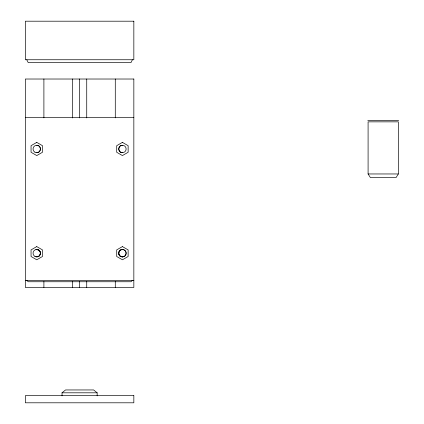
<?xml version="1.0" encoding="UTF-8"?>
<svg xmlns="http://www.w3.org/2000/svg" width="424" height="424" viewBox="0 0 424 424"><rect width="100%" height="100%" fill="white"/><g stroke="black" fill="none" stroke-linecap="round" stroke-linejoin="round"><path stroke-width="0.64" d="M118.709 253.197L119.224 251.315M40.407 254.156L38.674 256.414L35.86 256.785M132.415 59.747L130.99 62.604L28.196 62.604L26.77 59.747M398.359 173.962L396.085 177.529L370.359 177.529L368.09 173.962L368.09 121.852L398.359 121.852L398.359 173.962L368.09 173.962M119.208 251.337L119.812 250.547M132.415 280.322L130.99 281.748L28.196 281.748L26.77 280.322M62.031 395.868L62.031 392.804L65.545 389.953L93.64 389.953L97.154 392.804L97.154 395.868M119.796 250.568L121.476 249.588A3.71 3.71 0 0 1 126.023 254.135A3.71 3.71 0 0 1 119.812 255.799A3.71 3.71 0 0 1 121.476 249.588M36.787 256.907C41.557 257.055 41.504 249.27 36.74 249.482M36.761 152.688C41.531 152.868 41.531 145.082 36.761 145.262M122.419 145.262C117.655 145.082 117.655 152.868 122.419 152.688M35.86 249.614L38.674 249.98L40.407 252.238M121.46 249.609L122.435 249.46M25.339 117.565L133.841 117.565M367.788 120.421L398.661 120.421M25.339 280.322L133.841 280.322M62.031 392.804L97.154 392.804M120.564 256.409A3.71 3.71 0 0 0 126.135 253.197A3.71 3.71 0 0 0 120.564 249.98A3.71 3.71 0 0 0 120.564 256.409L122.435 256.886L120.564 256.409L119.812 255.799M119.224 255.031L119.796 255.82M119.208 255.052L118.725 253.176M115.286 79.018L115.286 117.872M115.286 281.52L115.286 287.456M86.729 79.018L86.729 117.914M86.729 281.51L86.729 287.456M79.59 79.018L79.59 117.914M79.59 281.515L79.59 287.456M72.456 79.018L72.456 117.952M72.456 281.51L72.456 287.456M43.9 79.018L43.9 117.872M43.9 281.52L43.9 287.456M36.761 142.379L31.053 145.681L31.053 152.274L36.761 155.571L42.474 152.274L42.474 145.681L36.761 142.379M122.419 142.379L116.711 145.681L116.711 152.274L122.419 155.571L128.133 152.274L128.133 145.681L122.419 142.379M36.761 246.598L31.053 249.895L31.053 256.493L36.761 259.79L42.474 256.493L42.474 249.895L36.761 246.598M122.419 246.598L116.711 249.895L116.711 256.493L122.419 259.79L128.133 256.493L128.133 249.895L122.419 246.598M133.841 21.2L25.339 21.2L25.339 59.747L133.841 59.747L133.841 21.2M133.841 79.018L25.339 79.018L25.339 287.456L133.841 287.456L133.841 79.018M133.841 395.661L25.339 395.661L25.339 402.8L133.841 402.8L133.841 395.661M34.906 256.409A3.71 3.71 0 0 0 40.476 253.197A3.71 3.71 0 0 0 34.906 249.98A3.71 3.71 0 0 0 34.906 256.409M34.906 152.19A3.71 3.71 0 0 0 40.476 148.978A3.71 3.71 0 0 0 34.906 145.761A3.71 3.71 0 0 0 34.906 152.19M120.564 152.19A3.71 3.71 0 0 0 126.135 148.978A3.71 3.71 0 0 0 120.564 145.761A3.71 3.71 0 0 0 120.564 152.19"/></g></svg>
